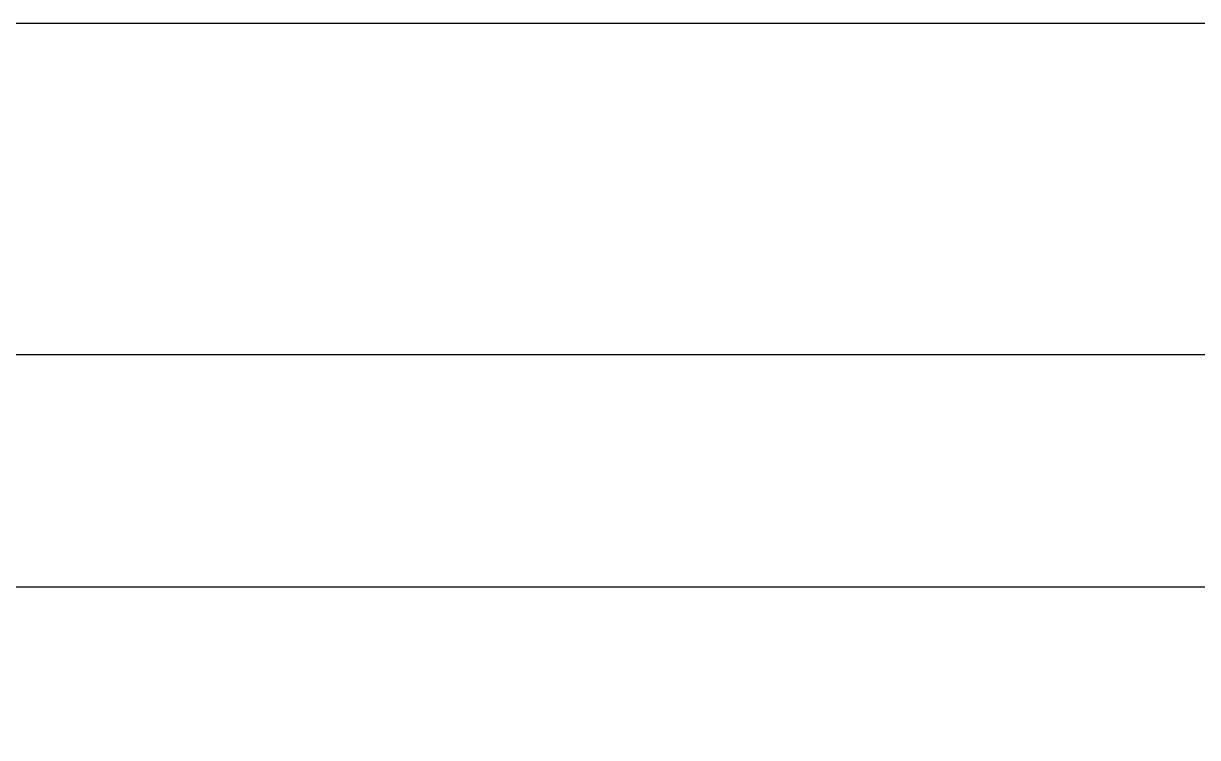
# Model space of a CAD drawing. Header units: millimetres. Extents: x -113526 to 211532, y -79714 to 28306.
# Drawn here: x 189996 to 191421, y -36448 to -35582 of the extents above; entities that cross this region are included whole.
import ezdxf

# ---------------------------------------------------------------- set-up
doc = ezdxf.new("R2010")
doc.units = ezdxf.units.MM
doc.layers.add('10线框', color=8, linetype='Continuous')

# ---------------------------------------------------------------- blocks, each defined once
blk = doc.blocks.new('图框')
at = {"layer": '10线框', "color": 4}
blk.add_lwpolyline([(320670.1, -86662.1), (301520.2, -86662.1), (301520.2, -100261.8), (320670.1, -100261.8)], close=True, dxfattribs=at)

msp = doc.modelspace()

# ---------------------------------------------------------------- linework, layer by layer
at = {"layer": '10线框'}
for p, q in [((192106.9, -35984), (169591.8, -35984)), ((189493.5, -36265.4), (191825.4, -36265.4)), ((189493.5, -36265.4), (191825.4, -36265.4))]:
    msp.add_line(p, q, dxfattribs=at)
at = {"layer": '10线框', "lineweight": 0}
msp.add_line((191825.4, -36265.4), (189493.5, -36265.4), dxfattribs=at)
msp.add_line((191825.4, -36265.4), (189493.5, -36265.4), dxfattribs=at)
at = {"layer": '10线框', "lineweight": 30}
msp.add_line((189493.5, -36265.4), (191825.4, -36265.4), dxfattribs=at)
msp.add_line((189493.5, -36265.4), (191825.4, -36265.4), dxfattribs=at)

# ---------------------------------------------------------------- block references
at = {"xscale": 1.238710232719313, "yscale": 1.238710232704761, "zscale": 1.238710232707264}
msp.add_blockref('图框', (-204507.4, 71767.2), dxfattribs=at)

doc.saveas('drawing.dxf')
